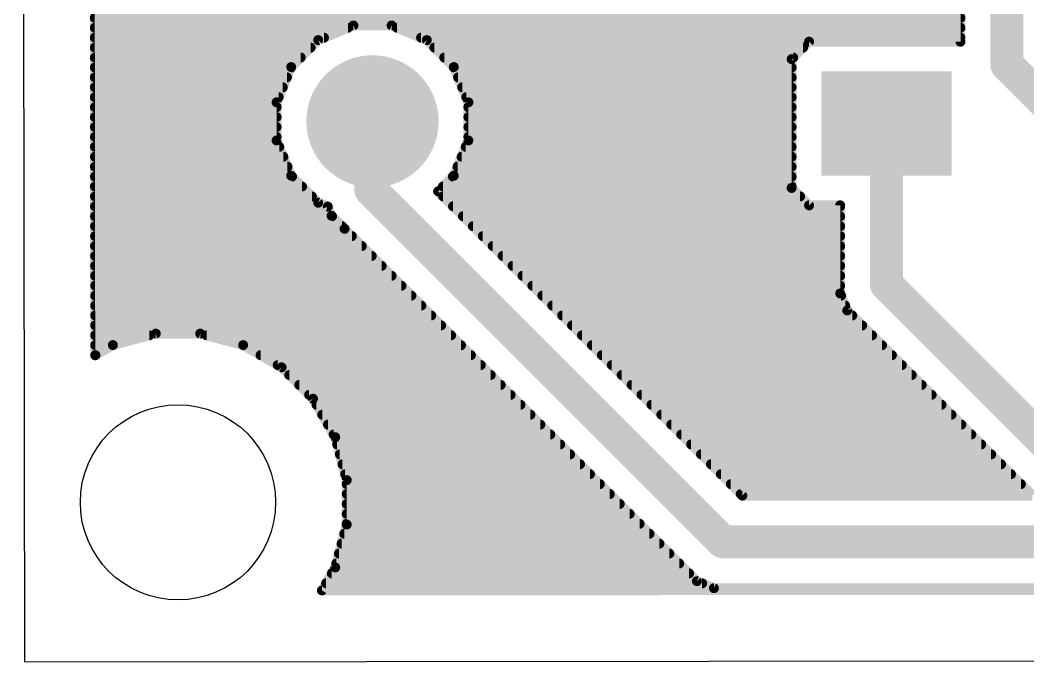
# Model space of a CAD drawing. Extents: x 1.5 to 61.1, y 27.7 to 80.1.
# Drawn here: x 1.48 to 16.96, y 27.75 to 37.61 of the extents above; entities that cross this region are included whole.
import ezdxf

# ---------------------------------------------------------------- set-up
doc = ezdxf.new("R2010")
doc.units = 0
for name, color, linetype in [('1', 12, 'CONTINUOUS'), ('18', 110, 'CONTINUOUS'), ('20', 31, 'CONTINUOUS')]:
    doc.layers.add(name, color=color, linetype=linetype)

# ---------------------------------------------------------------- blocks, each defined once
blk = doc.blocks.new('RECT')
blk.add_solid([(-0.5, -0.5), (0.5, -0.5), (-0.5, 0.5), (0.5, 0.5)])
blk = doc.blocks.new('ROUNDV')
at = {"const_width": 0.5}
blk.add_lwpolyline([(0, -0.25, 1), (0, 0.25, 1), (0, -0.25)], format="xyb", dxfattribs=at)

msp = doc.modelspace()

# ---------------------------------------------------------------- linework, layer by layer
at = {"layer": '1'}
for points, const_width in [([(2.6287, 32.4595), (2.5736, 75.3519)], 0.1524), ([(16.6329, 39.798), (16.6329, 36.9265)], 0.508), ([(15.9217, 37.7178), (15.9217, 37.277)], 0.1524), ([(2.622, 37.6428), (15.9217, 37.6428)], 0.1524), ([(2.6222, 37.4904), (6.51, 37.4904)], 0.1524), ([(6.5952, 37.5257), (6.0537, 37.3014)], 0.1524), ([(7.1813, 37.5257), (6.5952, 37.5257)], 0.1524), ([(7.7227, 37.3014), (7.1813, 37.5257)], 0.1524), ([(7.2665, 37.4904), (15.9217, 37.4904)], 0.1524), ([(2.6224, 37.338), (6.142, 37.338)], 0.1524), ([(6.0537, 37.3014), (5.6393, 36.887)], 0.1524), ([(7.6344, 37.338), (15.9217, 37.338)], 0.1524), ([(8.1371, 36.887), (7.7227, 37.3014)], 0.1524), ([(13.5949, 37.277), (13.3271, 37.0092)], 0.1524), ([(15.9217, 37.277), (13.5949, 37.277)], 0.1524), ([(2.6226, 37.1856), (5.9379, 37.1856)], 0.1524), ([(7.8385, 37.1856), (13.5036, 37.1856)], 0.1524), ([(16.6329, 36.9265), (17.5249, 36.0345)], 0.508), ([(2.6228, 37.0332), (5.7855, 37.0332)], 0.1524), ([(7.9909, 37.0332), (13.3512, 37.0332)], 0.1524), ([(13.3271, 37.0092), (13.3271, 35.0304)], 0.1524), ([(2.623, 36.8808), (5.6367, 36.8808)], 0.1524), ([(5.6393, 36.887), (5.415, 36.3455)], 0.1524), ([(8.3614, 36.3455), (8.1371, 36.887)], 0.1524), ([(8.1397, 36.8808), (13.3271, 36.8808)], 0.1524), ([(2.6232, 36.7284), (5.5736, 36.7284)], 0.1524), ([(8.2028, 36.7284), (13.3271, 36.7284)], 0.1524), ([(2.6234, 36.576), (5.5105, 36.576)], 0.1524), ([(8.266, 36.576), (13.3271, 36.576)], 0.1524), ([(2.6236, 36.4236), (5.4474, 36.4236)], 0.1524), ([(5.415, 36.3455), (5.415, 35.7595)], 0.1524), ([(8.3291, 36.4236), (13.3271, 36.4236)], 0.1524), ([(8.3614, 35.7595), (8.3614, 36.3455)], 0.1524), ([(2.6238, 36.2712), (5.415, 36.2712)], 0.1524), ([(6.8621, 36.0263), (6.8882, 36.0525)], 0.508), ([(6.8621, 35.005), (6.8621, 36.0263)], 0.508), ([(8.3614, 36.2712), (13.3271, 36.2712)], 0.1524), ([(14.7843, 33.5506), (14.7843, 36.0198)], 0.508), ([(2.624, 36.1188), (5.415, 36.1188)], 0.1524), ([(8.3614, 36.1188), (13.3271, 36.1188)], 0.1524), ([(2.6242, 35.9664), (5.415, 35.9664)], 0.1524), ([(8.3614, 35.9664), (13.3271, 35.9664)], 0.1524), ([(2.6244, 35.814), (5.415, 35.814)], 0.1524), ([(5.415, 35.7595), (5.6393, 35.218)], 0.1524), ([(8.1371, 35.218), (8.3614, 35.7595)], 0.1524), ([(8.3614, 35.814), (13.3271, 35.814)], 0.1524), ([(2.6246, 35.6616), (5.4556, 35.6616)], 0.1524), ([(8.3209, 35.6616), (13.3271, 35.6616)], 0.1524), ([(2.6248, 35.5092), (5.5187, 35.5092)], 0.1524), ([(8.2578, 35.5092), (13.3271, 35.5092)], 0.1524), ([(2.625, 35.3568), (5.5818, 35.3568)], 0.1524), ([(8.1946, 35.3568), (13.3271, 35.3568)], 0.1524), ([(2.6252, 35.2044), (5.6529, 35.2044)], 0.1524), ([(5.6393, 35.218), (6.0537, 34.8036)], 0.1524), ([(12.2748, 29.5923), (6.8621, 35.005)], 0.508), ([(7.896, 34.9769), (8.1371, 35.218)], 0.1524), ([(8.1235, 35.2044), (13.3271, 35.2044)], 0.1524), ([(2.6254, 35.052), (5.8053, 35.052)], 0.1524), ([(12.5694, 30.3035), (7.896, 34.9769)], 0.1524), ([(7.9711, 35.052), (13.3271, 35.052)], 0.1524), ([(13.3271, 35.0304), (13.5949, 34.7626)], 0.1524), ([(2.6256, 34.8996), (5.9577, 34.8996)], 0.1524), ([(6.0537, 34.8036), (6.201, 34.7426)], 0.1524), ([(7.9733, 34.8996), (13.4579, 34.8996)], 0.1524), ([(13.5949, 34.7626), (14.0731, 34.7626)], 0.1524), ([(14.0731, 34.7626), (14.0731, 33.4091)], 0.1524), ([(2.6258, 34.7472), (6.1899, 34.7472)], 0.1524), ([(6.201, 34.7426), (6.2591, 34.6022)], 0.1524), ([(6.2591, 34.6022), (6.4592, 34.4021)], 0.1524), ([(8.1257, 34.7472), (14.0731, 34.7472)], 0.1524), ([(2.626, 34.5948), (6.2665, 34.5948)], 0.1524), ([(8.2781, 34.5948), (14.0731, 34.5948)], 0.1524), ([(2.6262, 34.4424), (6.4189, 34.4424)], 0.1524), ([(6.4592, 34.4021), (11.8719, 28.9893)], 0.1524), ([(8.4305, 34.4424), (14.0731, 34.4424)], 0.1524), ([(2.6263, 34.29), (6.5713, 34.29)], 0.1524), ([(2.6265, 34.1376), (6.7237, 34.1376)], 0.1524), ([(8.5829, 34.29), (14.0731, 34.29)], 0.1524), ([(8.7353, 34.1376), (14.0731, 34.1376)], 0.1524), ([(2.6267, 33.9852), (6.8761, 33.9852)], 0.1524), ([(8.8877, 33.9852), (14.0731, 33.9852)], 0.1524), ([(2.6269, 33.8328), (7.0285, 33.8328)], 0.1524), ([(9.0401, 33.8328), (14.0731, 33.8328)], 0.1524), ([(2.6271, 33.6804), (7.1809, 33.6804)], 0.1524), ([(9.1925, 33.6804), (14.0731, 33.6804)], 0.1524), ([(17.6802, 30.6547), (14.7843, 33.5506)], 0.508), ([(2.6273, 33.528), (7.3333, 33.528)], 0.1524), ([(9.3449, 33.528), (14.0731, 33.528)], 0.1524), ([(2.6275, 33.3756), (7.4857, 33.3756)], 0.1524), ([(9.4973, 33.3756), (14.087, 33.3756)], 0.1524), ([(14.0731, 33.4091), (14.1814, 33.1477)], 0.1524), ([(2.6277, 33.2232), (7.6381, 33.2232)], 0.1524), ([(9.6497, 33.2232), (14.1501, 33.2232)], 0.1524), ([(2.6279, 33.0708), (7.7905, 33.0708)], 0.1524), ([(9.8021, 33.0708), (14.2583, 33.0708)], 0.1524), ([(14.1814, 33.1477), (17.0257, 30.3035)], 0.1524), ([(2.6281, 32.9184), (7.9429, 32.9184)], 0.1524), ([(9.9545, 32.9184), (14.4107, 32.9184)], 0.1524), ([(2.6283, 32.766), (3.4598, 32.766)], 0.1524), ([(3.5589, 32.7925), (2.8996, 32.6159)], 0.1524), ([(4.2414, 32.7925), (3.5589, 32.7925)], 0.1524), ([(4.9007, 32.6159), (4.2414, 32.7925)], 0.1524), ([(4.3405, 32.766), (8.0953, 32.766)], 0.1524), ([(10.1069, 32.766), (14.5631, 32.766)], 0.1524), ([(2.6285, 32.6136), (2.8957, 32.6136)], 0.1524), ([(2.8996, 32.6159), (2.6287, 32.4595)], 0.1524), ([(5.4918, 32.2746), (4.9007, 32.6159)], 0.1524), ([(4.9047, 32.6136), (8.2477, 32.6136)], 0.1524), ([(10.2593, 32.6136), (14.7155, 32.6136)], 0.1524), ([(2.6287, 32.4612), (2.6317, 32.4612)], 0.1524), ([(5.1686, 32.4612), (8.4001, 32.4612)], 0.1524), ([(10.4117, 32.4612), (14.8679, 32.4612)], 0.1524), ([(5.4326, 32.3088), (8.5525, 32.3088)], 0.1524), ([(10.5641, 32.3088), (15.0203, 32.3088)], 0.1524), ([(5.9744, 31.792), (5.4918, 32.2746)], 0.1524), ([(5.61, 32.1564), (8.7049, 32.1564)], 0.1524), ([(10.7165, 32.1564), (15.1727, 32.1564)], 0.1524), ([(5.7624, 32.004), (8.8573, 32.004)], 0.1524), ([(10.8689, 32.004), (15.3251, 32.004)], 0.1524), ([(5.9148, 31.8516), (9.0097, 31.8516)], 0.1524), ([(11.0213, 31.8516), (15.4775, 31.8516)], 0.1524), ([(6.3157, 31.2009), (5.9744, 31.792)], 0.1524), ([(6.028, 31.6992), (9.1621, 31.6992)], 0.1524), ([(11.1737, 31.6992), (15.6299, 31.6992)], 0.1524), ([(6.116, 31.5468), (9.3145, 31.5468)], 0.1524), ([(11.3261, 31.5468), (15.7823, 31.5468)], 0.1524), ([(6.204, 31.3944), (9.4669, 31.3944)], 0.1524), ([(11.4785, 31.3944), (15.9347, 31.3944)], 0.1524), ([(6.292, 31.242), (9.6193, 31.242)], 0.1524), ([(6.4924, 30.5416), (6.3157, 31.2009)], 0.1524), ([(11.6309, 31.242), (16.0871, 31.242)], 0.1524), ([(6.3455, 31.0896), (9.7717, 31.0896)], 0.1524), ([(11.7833, 31.0896), (16.2395, 31.0896)], 0.1524), ([(6.3864, 30.9372), (9.9241, 30.9372)], 0.1524), ([(11.9357, 30.9372), (16.3919, 30.9372)], 0.1524), ([(6.4272, 30.7848), (10.0765, 30.7848)], 0.1524), ([(12.0881, 30.7848), (16.5443, 30.7848)], 0.1524), ([(6.468, 30.6324), (10.2289, 30.6324)], 0.1524), ([(12.2405, 30.6324), (16.6967, 30.6324)], 0.1524), ([(6.4924, 29.8591), (6.4924, 30.5416)], 0.1524), ([(6.4924, 30.48), (10.3813, 30.48)], 0.1524), ([(12.3929, 30.48), (16.8491, 30.48)], 0.1524), ([(6.4924, 30.3276), (10.5337, 30.3276)], 0.1524), ([(12.5453, 30.3276), (17.0015, 30.3276)], 0.1524), ([(17.0257, 30.3035), (12.5694, 30.3035)], 0.1524), ([(6.4924, 30.1752), (10.6861, 30.1752)], 0.1524), ([(6.4924, 30.0228), (10.8385, 30.0228)], 0.1524), ([(6.3157, 29.1998), (6.4924, 29.8591)], 0.1524), ([(6.4924, 29.8704), (10.9909, 29.8704)], 0.1524), ([(6.4546, 29.718), (11.1433, 29.718)], 0.1524), ([(50.4309, 29.5923), (12.2748, 29.5923)], 0.508), ([(6.4137, 29.5656), (11.2957, 29.5656)], 0.1524), ([(6.3729, 29.4132), (11.4481, 29.4132)], 0.1524), ([(6.1114, 28.8459), (6.3157, 29.1998)], 0.1524), ([(6.3321, 29.2608), (11.6005, 29.2608)], 0.1524), ([(6.2629, 29.1084), (11.7529, 29.1084)], 0.1524), ([(47.1896, 28.8811), (6.1114, 28.8459)], 0.1524), ([(6.175, 28.956), (11.9524, 28.956)], 0.1524), ([(11.8719, 28.9893), (12.1333, 28.8811)], 0.1524), ([(12.1333, 28.8811), (47.1896, 28.8811)], 0.1524)]:
    msp.add_lwpolyline(points, dxfattribs=dict(at, const_width=const_width))
for points, const_width in [([(2.622, 37.6809, 1), (2.622, 37.6047)], 0.0762), ([(15.9217, 37.6047, 1), (15.9217, 37.6809)], 0.0762), ([(2.6222, 37.5285, 1), (2.6222, 37.4523)], 0.0762), ([(6.51, 37.4523, 1), (6.51, 37.5285)], 0.0762), ([(6.5952, 37.5638, 1), (6.5952, 37.4876)], 0.0762), ([(6.6098, 37.4905, 1), (6.5806, 37.5609)], 0.0762), ([(7.1958, 37.5609, 1), (7.1667, 37.4905)], 0.0762), ([(7.1813, 37.4876, 1), (7.1813, 37.5638)], 0.0762), ([(7.2665, 37.5285, 1), (7.2665, 37.4523)], 0.0762), ([(15.9217, 37.4523, 1), (15.9217, 37.5285)], 0.0762), ([(2.6224, 37.3761, 1), (2.6224, 37.2999)], 0.0762), ([(6.0391, 37.3366, 1), (6.0683, 37.2662)], 0.0762), ([(6.0807, 37.2745, 1), (6.0268, 37.3284)], 0.0762), ([(6.142, 37.2999, 1), (6.142, 37.3761)], 0.0762), ([(7.6344, 37.3761, 1), (7.6344, 37.2999)], 0.0762), ([(7.7497, 37.3284, 1), (7.6958, 37.2745)], 0.0762), ([(7.7081, 37.2662, 1), (7.7373, 37.3366)], 0.0762), ([(13.5949, 37.3151, 1), (13.5949, 37.2389)], 0.0762), ([(13.6219, 37.25, 1), (13.568, 37.3039)], 0.0762), ([(15.8836, 37.277, 1), (15.9598, 37.277)], 0.0762), ([(15.9217, 37.2999, 1), (15.9217, 37.3761)], 0.0762), ([(15.9217, 37.2389, 1), (15.9217, 37.3151)], 0.0762), ([(2.6226, 37.2237, 1), (2.6226, 37.1475)], 0.0762), ([(5.9379, 37.1475, 1), (5.9379, 37.2237)], 0.0762), ([(7.8385, 37.2237, 1), (7.8385, 37.1475)], 0.0762), ([(13.5036, 37.1475, 1), (13.5036, 37.2237)], 0.0762), ([(16.7227, 37.0163, 1), (16.5431, 36.8367)], 0.254), ([(2.6228, 37.0713, 1), (2.6228, 36.9951)], 0.0762), ([(5.7855, 36.9951, 1), (5.7855, 37.0713)], 0.0762), ([(7.9909, 37.0713, 1), (7.9909, 36.9951)], 0.0762), ([(13.3652, 37.0092, 1), (13.289, 37.0092)], 0.0762), ([(13.3002, 37.0361, 1), (13.3541, 36.9822)], 0.0762), ([(13.3512, 36.9951, 1), (13.3512, 37.0713)], 0.0762), ([(16.5059, 36.9265, 1), (16.7599, 36.9265)], 0.254), ([(2.623, 36.9189, 1), (2.623, 36.8427)], 0.0762), ([(5.6124, 36.9139, 1), (5.6662, 36.8601)], 0.0762), ([(5.6745, 36.8724, 1), (5.6041, 36.9016)], 0.0762), ([(5.6367, 36.8427, 1), (5.6367, 36.9189)], 0.0762), ([(8.1723, 36.9016, 1), (8.1019, 36.8724)], 0.0762), ([(8.1397, 36.9189, 1), (8.1397, 36.8427)], 0.0762), ([(8.1102, 36.8601, 1), (8.1641, 36.9139)], 0.0762), ([(13.3271, 36.8427, 1), (13.3271, 36.9189)], 0.0762), ([(2.6232, 36.7665, 1), (2.6232, 36.6903)], 0.0762), ([(5.5736, 36.6903, 1), (5.5736, 36.7665)], 0.0762), ([(8.2028, 36.7665, 1), (8.2028, 36.6903)], 0.0762), ([(13.3271, 36.6903, 1), (13.3271, 36.7665)], 0.0762), ([(2.6234, 36.6141, 1), (2.6234, 36.5379)], 0.0762), ([(5.5105, 36.5379, 1), (5.5105, 36.6141)], 0.0762), ([(8.266, 36.6141, 1), (8.266, 36.5379)], 0.0762), ([(13.3271, 36.5379, 1), (13.3271, 36.6141)], 0.0762), ([(2.6236, 36.4617, 1), (2.6236, 36.3855)], 0.0762), ([(5.4531, 36.3455, 1), (5.3769, 36.3455)], 0.0762), ([(5.3798, 36.3601, 1), (5.4502, 36.331)], 0.0762), ([(5.4474, 36.3855, 1), (5.4474, 36.4617)], 0.0762), ([(8.3291, 36.4617, 1), (8.3291, 36.3855)], 0.0762), ([(8.3995, 36.3455, 1), (8.3233, 36.3455)], 0.0762), ([(8.3262, 36.331, 1), (8.3966, 36.3601)], 0.0762), ([(13.3271, 36.3855, 1), (13.3271, 36.4617)], 0.0762), ([(2.6238, 36.3093, 1), (2.6238, 36.2331)], 0.0762), ([(5.415, 36.2331, 1), (5.415, 36.3093)], 0.0762), ([(6.9891, 36.0263, 1), (6.7351, 36.0263)], 0.254), ([(6.7723, 36.1161, 1), (6.9519, 35.9365)], 0.254), ([(6.978, 35.9627, 1), (6.7984, 36.1423)], 0.254), ([(8.3614, 36.3093, 1), (8.3614, 36.2331)], 0.0762), ([(13.3271, 36.2331, 1), (13.3271, 36.3093)], 0.0762), ([(14.9113, 36.0198, 1), (14.6573, 36.0198)], 0.254), ([(2.624, 36.1569, 1), (2.624, 36.0807)], 0.0762), ([(5.415, 36.0807, 1), (5.415, 36.1569)], 0.0762), ([(8.3614, 36.1569, 1), (8.3614, 36.0807)], 0.0762), ([(13.3271, 36.0807, 1), (13.3271, 36.1569)], 0.0762), ([(2.6242, 36.0045, 1), (2.6242, 35.9283)], 0.0762), ([(5.415, 35.9283, 1), (5.415, 36.0045)], 0.0762), ([(8.3614, 36.0045, 1), (8.3614, 35.9283)], 0.0762), ([(13.3271, 35.9283, 1), (13.3271, 36.0045)], 0.0762), ([(2.6244, 35.8521, 1), (2.6244, 35.7759)], 0.0762), ([(5.4502, 35.774, 1), (5.3798, 35.7449)], 0.0762), ([(5.3769, 35.7595, 1), (5.4531, 35.7595)], 0.0762), ([(5.415, 35.7759, 1), (5.415, 35.8521)], 0.0762), ([(8.3614, 35.8521, 1), (8.3614, 35.7759)], 0.0762), ([(8.3233, 35.7595, 1), (8.3995, 35.7595)], 0.0762), ([(8.3966, 35.7449, 1), (8.3262, 35.774)], 0.0762), ([(13.3271, 35.7759, 1), (13.3271, 35.8521)], 0.0762), ([(2.6246, 35.6997, 1), (2.6246, 35.6235)], 0.0762), ([(5.4556, 35.6235, 1), (5.4556, 35.6997)], 0.0762), ([(8.3209, 35.6997, 1), (8.3209, 35.6235)], 0.0762), ([(13.3271, 35.6235, 1), (13.3271, 35.6997)], 0.0762), ([(2.6248, 35.5473, 1), (2.6248, 35.4711)], 0.0762), ([(5.5187, 35.4711, 1), (5.5187, 35.5473)], 0.0762), ([(8.2578, 35.5473, 1), (8.2578, 35.4711)], 0.0762), ([(13.3271, 35.4711, 1), (13.3271, 35.5473)], 0.0762), ([(2.625, 35.3949, 1), (2.625, 35.3187)], 0.0762), ([(5.5818, 35.3187, 1), (5.5818, 35.3949)], 0.0762), ([(8.1946, 35.3949, 1), (8.1946, 35.3187)], 0.0762), ([(13.3271, 35.3187, 1), (13.3271, 35.3949)], 0.0762), ([(2.6252, 35.2425, 1), (2.6252, 35.1663)], 0.0762), ([(5.6662, 35.2449, 1), (5.6124, 35.1911)], 0.0762), ([(5.6041, 35.2034, 1), (5.6745, 35.2326)], 0.0762), ([(5.6529, 35.1663, 1), (5.6529, 35.2425)], 0.0762), ([(6.9519, 35.0948, 1), (6.7723, 34.9152)], 0.254), ([(8.1235, 35.2425, 1), (8.1235, 35.1663)], 0.0762), ([(8.1019, 35.2326, 1), (8.1723, 35.2034)], 0.0762), ([(8.1641, 35.1911, 1), (8.1102, 35.2449)], 0.0762), ([(13.3271, 35.1663, 1), (13.3271, 35.2425)], 0.0762), ([(2.6254, 35.0901, 1), (2.6254, 35.0139)], 0.0762), ([(5.8053, 35.0139, 1), (5.8053, 35.0901)], 0.0762), ([(6.7351, 35.005, 1), (6.9891, 35.005)], 0.254), ([(7.9229, 35.0038, 1), (7.8691, 34.9499)], 0.0762), ([(7.8691, 35.0038, 1), (7.9229, 34.9499)], 0.0762), ([(7.9711, 35.0901, 1), (7.9711, 35.0139)], 0.0762), ([(13.3541, 35.0574, 1), (13.3002, 35.0035)], 0.0762), ([(13.289, 35.0304, 1), (13.3652, 35.0304)], 0.0762), ([(13.3271, 35.0139, 1), (13.3271, 35.0901)], 0.0762), ([(2.6256, 34.9377, 1), (2.6256, 34.8615)], 0.0762), ([(5.9577, 34.8615, 1), (5.9577, 34.9377)], 0.0762), ([(6.0683, 34.8388, 1), (6.0391, 34.7684)], 0.0762), ([(6.0268, 34.7766, 1), (6.0807, 34.8305)], 0.0762), ([(7.9733, 34.9377, 1), (7.9733, 34.8615)], 0.0762), ([(13.4579, 34.8615, 1), (13.4579, 34.9377)], 0.0762), ([(13.5949, 34.8007, 1), (13.5949, 34.7245)], 0.0762), ([(14.1112, 34.7626, 1), (14.035, 34.7626)], 0.0762), ([(14.0731, 34.7245, 1), (14.0731, 34.8007)], 0.0762), ([(2.6258, 34.7853, 1), (2.6258, 34.7091)], 0.0762), ([(6.2362, 34.7572, 1), (6.1658, 34.728)], 0.0762), ([(6.1864, 34.7074, 1), (6.2155, 34.7778)], 0.0762), ([(6.1899, 34.7091, 1), (6.1899, 34.7853)], 0.0762), ([(6.2861, 34.6291, 1), (6.2322, 34.5752)], 0.0762), ([(8.1257, 34.7853, 1), (8.1257, 34.7091)], 0.0762), ([(13.568, 34.7356, 1), (13.6219, 34.7895)], 0.0762), ([(14.0731, 34.7091, 1), (14.0731, 34.7853)], 0.0762), ([(2.626, 34.6329, 1), (2.626, 34.5567)], 0.0762), ([(6.2239, 34.5876, 1), (6.2943, 34.6167)], 0.0762), ([(6.2665, 34.5567, 1), (6.2665, 34.6329)], 0.0762), ([(8.2781, 34.6329, 1), (8.2781, 34.5567)], 0.0762), ([(14.0731, 34.5567, 1), (14.0731, 34.6329)], 0.0762), ([(2.6262, 34.4805, 1), (2.6262, 34.4043)], 0.0762), ([(6.4189, 34.4043, 1), (6.4189, 34.4805)], 0.0762), ([(6.4861, 34.429, 1), (6.4323, 34.3751)], 0.0762), ([(6.4323, 34.3751, 1), (6.4861, 34.429)], 0.0762), ([(8.4305, 34.4805, 1), (8.4305, 34.4043)], 0.0762), ([(14.0731, 34.4043, 1), (14.0731, 34.4805)], 0.0762), ([(2.6263, 34.3281, 1), (2.6263, 34.2519)], 0.0762), ([(2.6265, 34.1757, 1), (2.6265, 34.0995)], 0.0762), ([(6.5713, 34.2519, 1), (6.5713, 34.3281)], 0.0762), ([(6.7237, 34.0995, 1), (6.7237, 34.1757)], 0.0762), ([(8.5829, 34.3281, 1), (8.5829, 34.2519)], 0.0762), ([(8.7353, 34.1757, 1), (8.7353, 34.0995)], 0.0762), ([(14.0731, 34.2519, 1), (14.0731, 34.3281)], 0.0762), ([(14.0731, 34.0995, 1), (14.0731, 34.1757)], 0.0762), ([(2.6267, 34.0233, 1), (2.6267, 33.9471)], 0.0762), ([(6.8761, 33.9471, 1), (6.8761, 34.0233)], 0.0762), ([(8.8877, 34.0233, 1), (8.8877, 33.9471)], 0.0762), ([(14.0731, 33.9471, 1), (14.0731, 34.0233)], 0.0762), ([(2.6269, 33.8709, 1), (2.6269, 33.7947)], 0.0762), ([(7.0285, 33.7947, 1), (7.0285, 33.8709)], 0.0762), ([(9.0401, 33.8709, 1), (9.0401, 33.7947)], 0.0762), ([(14.0731, 33.7947, 1), (14.0731, 33.8709)], 0.0762), ([(2.6271, 33.7185, 1), (2.6271, 33.6423)], 0.0762), ([(7.1809, 33.6423, 1), (7.1809, 33.7185)], 0.0762), ([(9.1925, 33.7185, 1), (9.1925, 33.6423)], 0.0762), ([(14.0731, 33.6423, 1), (14.0731, 33.7185)], 0.0762), ([(14.8741, 33.6404, 1), (14.6945, 33.4608)], 0.254), ([(2.6273, 33.5661, 1), (2.6273, 33.4899)], 0.0762), ([(7.3333, 33.4899, 1), (7.3333, 33.5661)], 0.0762), ([(9.3449, 33.5661, 1), (9.3449, 33.4899)], 0.0762), ([(14.0731, 33.4899, 1), (14.0731, 33.5661)], 0.0762), ([(14.6573, 33.5506, 1), (14.9113, 33.5506)], 0.254), ([(2.6275, 33.4137, 1), (2.6275, 33.3375)], 0.0762), ([(7.4857, 33.3375, 1), (7.4857, 33.4137)], 0.0762), ([(9.4973, 33.4137, 1), (9.4973, 33.3375)], 0.0762), ([(14.1083, 33.4237, 1), (14.0379, 33.3946)], 0.0762), ([(14.035, 33.4091, 1), (14.1112, 33.4091)], 0.0762), ([(14.087, 33.3375, 1), (14.087, 33.4137)], 0.0762), ([(2.6277, 33.2613, 1), (2.6277, 33.1851)], 0.0762), ([(7.6381, 33.1851, 1), (7.6381, 33.2613)], 0.0762), ([(9.6497, 33.2613, 1), (9.6497, 33.1851)], 0.0762), ([(14.1501, 33.1851, 1), (14.1501, 33.2613)], 0.0762), ([(2.6279, 33.1089, 1), (2.6279, 33.0327)], 0.0762), ([(7.7905, 33.0327, 1), (7.7905, 33.1089)], 0.0762), ([(9.8021, 33.1089, 1), (9.8021, 33.0327)], 0.0762), ([(14.2083, 33.1747, 1), (14.1545, 33.1208)], 0.0762), ([(14.1462, 33.1332, 1), (14.2166, 33.1623)], 0.0762), ([(14.2583, 33.0327, 1), (14.2583, 33.1089)], 0.0762), ([(2.6281, 32.9565, 1), (2.6281, 32.8803)], 0.0762), ([(7.9429, 32.8803, 1), (7.9429, 32.9565)], 0.0762), ([(9.9545, 32.9565, 1), (9.9545, 32.8803)], 0.0762), ([(14.4107, 32.8803, 1), (14.4107, 32.9565)], 0.0762), ([(2.6283, 32.8041, 1), (2.6283, 32.7279)], 0.0762), ([(3.4598, 32.7279, 1), (3.4598, 32.8041)], 0.0762), ([(3.5589, 32.8306, 1), (3.5589, 32.7544)], 0.0762), ([(3.5688, 32.7557, 1), (3.549, 32.8293)], 0.0762), ([(4.2513, 32.8293, 1), (4.2316, 32.7557)], 0.0762), ([(4.2414, 32.7544, 1), (4.2414, 32.8306)], 0.0762), ([(4.3405, 32.8041, 1), (4.3405, 32.7279)], 0.0762), ([(8.0953, 32.7279, 1), (8.0953, 32.8041)], 0.0762), ([(10.1069, 32.8041, 1), (10.1069, 32.7279)], 0.0762), ([(14.5631, 32.7279, 1), (14.5631, 32.8041)], 0.0762), ([(2.6285, 32.6517, 1), (2.6285, 32.5755)], 0.0762), ([(2.8898, 32.6527, 1), (2.9095, 32.5791)], 0.0762), ([(2.9187, 32.5829, 1), (2.8806, 32.6489)], 0.0762), ([(2.8957, 32.5755, 1), (2.8957, 32.6517)], 0.0762), ([(4.9198, 32.6489, 1), (4.8817, 32.5829)], 0.0762), ([(4.9047, 32.6517, 1), (4.9047, 32.5755)], 0.0762), ([(4.8909, 32.5791, 1), (4.9106, 32.6527)], 0.0762), ([(8.2477, 32.5755, 1), (8.2477, 32.6517)], 0.0762), ([(10.2593, 32.6517, 1), (10.2593, 32.5755)], 0.0762), ([(14.7155, 32.5755, 1), (14.7155, 32.6517)], 0.0762), ([(2.6096, 32.4925, 1), (2.6477, 32.4265)], 0.0762), ([(2.6287, 32.4993, 1), (2.6287, 32.4231)], 0.0762), ([(2.6317, 32.4231, 1), (2.6317, 32.4993)], 0.0762), ([(5.1686, 32.4993, 1), (5.1686, 32.4231)], 0.0762), ([(8.4001, 32.4231, 1), (8.4001, 32.4993)], 0.0762), ([(10.4117, 32.4993, 1), (10.4117, 32.4231)], 0.0762), ([(14.8679, 32.4231, 1), (14.8679, 32.4993)], 0.0762), ([(2.5906, 32.4594, 1), (2.6668, 32.4595)], 0.0762), ([(5.4326, 32.3469, 1), (5.4326, 32.2707)], 0.0762), ([(8.5525, 32.2707, 1), (8.5525, 32.3469)], 0.0762), ([(10.5641, 32.3469, 1), (10.5641, 32.2707)], 0.0762), ([(15.0203, 32.2707, 1), (15.0203, 32.3469)], 0.0762), ([(5.5188, 32.3016, 1), (5.4649, 32.2477)], 0.0762), ([(5.4728, 32.2416, 1), (5.5109, 32.3076)], 0.0762), ([(5.61, 32.1945, 1), (5.61, 32.1183)], 0.0762), ([(8.7049, 32.1183, 1), (8.7049, 32.1945)], 0.0762), ([(10.7165, 32.1945, 1), (10.7165, 32.1183)], 0.0762), ([(15.1727, 32.1183, 1), (15.1727, 32.1945)], 0.0762), ([(5.7624, 32.0421, 1), (5.7624, 31.9659)], 0.0762), ([(8.8573, 31.9659, 1), (8.8573, 32.0421)], 0.0762), ([(10.8689, 32.0421, 1), (10.8689, 31.9659)], 0.0762), ([(15.3251, 31.9659, 1), (15.3251, 32.0421)], 0.0762), ([(5.9148, 31.8897, 1), (5.9148, 31.8135)], 0.0762), ([(9.0097, 31.8135, 1), (9.0097, 31.8897)], 0.0762), ([(11.0213, 31.8897, 1), (11.0213, 31.8135)], 0.0762), ([(15.4775, 31.8135, 1), (15.4775, 31.8897)], 0.0762), ([(6.0074, 31.811, 1), (5.9414, 31.7729)], 0.0762), ([(5.9475, 31.765, 1), (6.0014, 31.8189)], 0.0762), ([(6.028, 31.7373, 1), (6.028, 31.6611)], 0.0762), ([(9.1621, 31.6611, 1), (9.1621, 31.7373)], 0.0762), ([(11.1737, 31.7373, 1), (11.1737, 31.6611)], 0.0762), ([(15.6299, 31.6611, 1), (15.6299, 31.7373)], 0.0762), ([(6.116, 31.5849, 1), (6.116, 31.5087)], 0.0762), ([(9.3145, 31.5087, 1), (9.3145, 31.5849)], 0.0762), ([(11.3261, 31.5849, 1), (11.3261, 31.5087)], 0.0762), ([(15.7823, 31.5087, 1), (15.7823, 31.5849)], 0.0762), ([(6.204, 31.4325, 1), (6.204, 31.3563)], 0.0762), ([(9.4669, 31.3563, 1), (9.4669, 31.4325)], 0.0762), ([(11.4785, 31.4325, 1), (11.4785, 31.3563)], 0.0762), ([(15.9347, 31.3563, 1), (15.9347, 31.4325)], 0.0762), ([(6.292, 31.2801, 1), (6.292, 31.2039)], 0.0762), ([(6.3525, 31.2108, 1), (6.2789, 31.191)], 0.0762), ([(9.6193, 31.2039, 1), (9.6193, 31.2801)], 0.0762), ([(11.6309, 31.2801, 1), (11.6309, 31.2039)], 0.0762), ([(16.0871, 31.2039, 1), (16.0871, 31.2801)], 0.0762), ([(6.2827, 31.1818, 1), (6.3487, 31.2199)], 0.0762), ([(6.3455, 31.1277, 1), (6.3455, 31.0515)], 0.0762), ([(9.7717, 31.0515, 1), (9.7717, 31.1277)], 0.0762), ([(11.7833, 31.1277, 1), (11.7833, 31.0515)], 0.0762), ([(16.2395, 31.0515, 1), (16.2395, 31.1277)], 0.0762), ([(6.3864, 30.9753, 1), (6.3864, 30.8991)], 0.0762), ([(9.9241, 30.8991, 1), (9.9241, 30.9753)], 0.0762), ([(11.9357, 30.9753, 1), (11.9357, 30.8991)], 0.0762), ([(16.3919, 30.8991, 1), (16.3919, 30.9753)], 0.0762), ([(6.4272, 30.8229, 1), (6.4272, 30.7467)], 0.0762), ([(10.0765, 30.7467, 1), (10.0765, 30.8229)], 0.0762), ([(12.0881, 30.8229, 1), (12.0881, 30.7467)], 0.0762), ([(16.5443, 30.7467, 1), (16.5443, 30.8229)], 0.0762), ([(6.468, 30.6705, 1), (6.468, 30.5943)], 0.0762), ([(10.2289, 30.5943, 1), (10.2289, 30.6705)], 0.0762), ([(12.2405, 30.6705, 1), (12.2405, 30.5943)], 0.0762), ([(16.6967, 30.5943, 1), (16.6967, 30.6705)], 0.0762), ([(6.5305, 30.5416, 1), (6.4543, 30.5416)], 0.0762), ([(6.4924, 30.5181, 1), (6.4924, 30.4419)], 0.0762), ([(6.4556, 30.5318, 1), (6.5292, 30.5515)], 0.0762), ([(10.3813, 30.4419, 1), (10.3813, 30.5181)], 0.0762), ([(12.3929, 30.5181, 1), (12.3929, 30.4419)], 0.0762), ([(16.8491, 30.4419, 1), (16.8491, 30.5181)], 0.0762), ([(6.4924, 30.3657, 1), (6.4924, 30.2895)], 0.0762), ([(10.5337, 30.2895, 1), (10.5337, 30.3657)], 0.0762), ([(12.5453, 30.3657, 1), (12.5453, 30.2895)], 0.0762), ([(12.5694, 30.3416, 1), (12.5694, 30.2654)], 0.0762), ([(12.5425, 30.2765, 1), (12.5963, 30.3304)], 0.0762), ([(6.4924, 30.2133, 1), (6.4924, 30.1371)], 0.0762), ([(10.6861, 30.1371, 1), (10.6861, 30.2133)], 0.0762), ([(6.4924, 30.0609, 1), (6.4924, 29.9847)], 0.0762), ([(10.8385, 29.9847, 1), (10.8385, 30.0609)], 0.0762), ([(6.4924, 29.9085, 1), (6.4924, 29.8323)], 0.0762), ([(6.4543, 29.8591, 1), (6.5305, 29.8591)], 0.0762), ([(6.5292, 29.8492, 1), (6.4556, 29.8689)], 0.0762), ([(10.9909, 29.8323, 1), (10.9909, 29.9085)], 0.0762), ([(6.4546, 29.7561, 1), (6.4546, 29.6799)], 0.0762), ([(11.1433, 29.6799, 1), (11.1433, 29.7561)], 0.0762), ([(12.2748, 29.7193, 1), (12.2748, 29.4653)], 0.254), ([(12.185, 29.5025, 1), (12.3646, 29.6821)], 0.254), ([(6.4137, 29.6037, 1), (6.4137, 29.5275)], 0.0762), ([(11.2957, 29.5275, 1), (11.2957, 29.6037)], 0.0762), ([(6.3729, 29.4513, 1), (6.3729, 29.3751)], 0.0762), ([(11.4481, 29.3751, 1), (11.4481, 29.4513)], 0.0762), ([(6.3487, 29.1807, 1), (6.2827, 29.2188)], 0.0762), ([(6.3321, 29.2989, 1), (6.3321, 29.2227)], 0.0762), ([(11.6005, 29.2227, 1), (11.6005, 29.2989)], 0.0762), ([(6.2629, 29.1465, 1), (6.2629, 29.0703)], 0.0762), ([(6.2789, 29.2097, 1), (6.3525, 29.1899)], 0.0762), ([(11.7529, 29.0703, 1), (11.7529, 29.1465)], 0.0762), ([(6.175, 28.9941, 1), (6.175, 28.9179)], 0.0762), ([(11.8865, 29.0245, 1), (11.8574, 28.9541)], 0.0762), ([(11.845, 28.9624, 1), (11.8989, 29.0163)], 0.0762), ([(11.9524, 28.9179, 1), (11.9524, 28.9941)], 0.0762), ([(12.1333, 28.9192, 1), (12.1333, 28.843)], 0.0762), ([(12.1188, 28.8459, 1), (12.1479, 28.9163)], 0.0762), ([(6.1113, 28.884, 1), (6.1114, 28.8078)], 0.0762), ([(6.0784, 28.8649, 1), (6.1444, 28.8268)], 0.0762)]:
    msp.add_lwpolyline(points, format="xyb", dxfattribs=dict(at, const_width=const_width))
at = {"layer": '20'}
for p, q in [((1.4755, 80), (1.5425, 27.7498)), ((1.5425, 27.7498), (61.1136, 27.8008))]:
    msp.add_line(p, q, dxfattribs=at)
msp.add_circle((3.9002, 30.2003), 1.5, dxfattribs=at)

# ---------------------------------------------------------------- block references
at = {"layer": '1', "xscale": 1.6, "yscale": 2, "rotation": 270}
msp.add_blockref('RECT', (14.7843, 36.0198), dxfattribs=at)
at = {"layer": '18', "xscale": 2.032, "yscale": 2.032}
msp.add_blockref('ROUNDV', (6.8882, 36.0525), dxfattribs=at)
msp.add_blockref('ROUNDV', (6.8882, 36.0525), dxfattribs=at)

doc.saveas('drawing.dxf')
